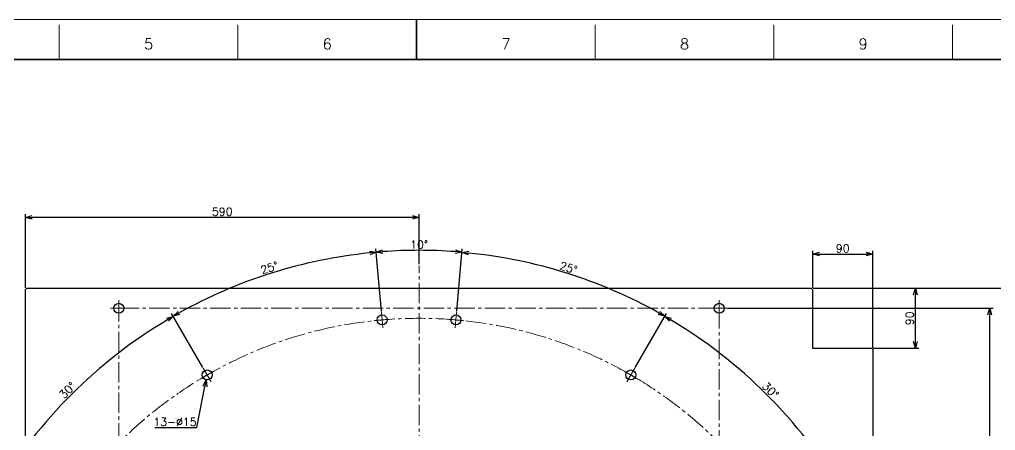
# Model space of a CAD drawing. Header units: millimetres. Extents: x 0 to 3313, y -19 to 2332.
# Drawn here: x 1113 to 2576, y 1715 to 2332 of the extents above; entities that cross this region are included whole.
import ezdxf
from ezdxf.enums import TextEntityAlignment as Align

# ---------------------------------------------------------------- set-up
doc = ezdxf.new("R2010")
doc.units = ezdxf.units.MM
doc.header["$LTSCALE"] = 1.6
doc.header["$PDMODE"] = 99
doc.header["$PDSIZE"] = 1
doc.linetypes.add('CENTER2', pattern=[28.575, 19.05, -3.175, 3.175, -3.175])
for name, color, linetype, lineweight in [('05_CENTER', 4, 'CENTER2', 13), ('08_DIM', 3, 'Continuous', 13), ('90_FRAME', 5, 'Continuous', 35)]:
    doc.layers.add(name, color=color, linetype=linetype, lineweight=lineweight)
doc.layers.add('91_BLANK', color=5, linetype='Continuous', lineweight=0, plot=False)
doc.styles.add('KSS_TXT', font='txt.shx', dxfattribs={"bigfont": 'extfont2.shx'})
doc.dimstyles.new('KSS_DIM', dxfattribs={"dimscale": 4, "dimtxt": 3, "dimasz": 2.5, "dimexe": 1.25, "dimexo": 0.625, "dimtad": 1, "dimdsep": 46, "dimtxsty": 'KSS_TXT', "dimblk": 'OPEN30', "dimcen": 0, "dimazin": 2, "dimtfac": 0.75, "dimtmove": 0, "dimatfit": 3, "dimldrblk": 'OPEN30', "dimfxl": 1.25, "dimtolj": 1, "dimarcsym": 0})
doc.dimstyles.new('KSS_DIM$3', dxfattribs={"dimscale": 4, "dimtxt": 3, "dimasz": 2.5, "dimexe": 1.25, "dimexo": 0.625, "dimtad": 1, "dimtih": 1, "dimtoh": 1, "dimdsep": 46, "dimtxsty": 'KSS_TXT', "dimblk": 'OPEN30', "dimcen": 0, "dimazin": 2, "dimtfac": 0.75, "dimtofl": 0, "dimtmove": 0, "dimatfit": 3, "dimldrblk": 'OPEN30', "dimfxl": 1.25, "dimtolj": 1, "dimarcsym": 0})

# ---------------------------------------------------------------- blocks, each defined once
blk = doc.blocks.new('_Open30')
at = {"color": 0, "linetype": 'ByBlock', "lineweight": -2}
for p, q in [((-1, 0.27), (0, 0)), ((0, 0), (-1, -0.27)), ((0, 0), (-1, 0))]:
    blk.add_line(p, q, dxfattribs=at)
blk = doc.blocks.new('*D154')
at = {"layer": '08_DIM', "color": 0, "lineweight": -2, "transparency": 16777216}
for p, q in [((1655.4, 1894), (1647.2, 1987.5)), ((1768.4, 1894), (1776.5, 1987.5))]:
    blk.add_line(p, q, dxfattribs=at)
blk.add_arc((1711.9, 1248.3), 737, 85.7774, 94.2226, dxfattribs=at)
at = {"layer": 'Defpoints', "color": 0, "transparency": 16777216}
for p in [(1733.3, 1985), (1655.6, 1891.5), (1768.1, 1891.5), (1657.4, 1870.3), (1766.3, 1870.3)]:
    blk.add_point(p, dxfattribs=at)
at = {"layer": '08_DIM', "color": 0, "lineweight": -2, "transparency": 16777216, "xscale": 10, "yscale": 10, "zscale": 10}
for p, rotation in [((1647.6, 1982.5), 184.6113058861902), ((1776.1, 1982.5), 355.3886941138098)]:
    blk.add_blockref('_Open30', p, dxfattribs=dict(at, rotation=rotation))
at = {"layer": '08_DIM', "color": 0, "transparency": 16777216, "insert": (1711.9, 1993.8), "char_height": 12, "attachment_point": 5, "style": 'KSS_TXT'}
blk.add_mtext('\\A1;10%%d', dxfattribs=at)
blk = doc.blocks.new('*D155')
at = {"layer": '08_DIM', "color": 0, "lineweight": -2, "transparency": 16777216}
for p, q in [((1655.4, 1894), (1647.2, 1987.3)), ((1387.8, 1809.6), (1341, 1890.7))]:
    blk.add_line(p, q, dxfattribs=at)
blk.add_arc((1711.9, 1248.3), 736.8, 95.7777, 119.2223, dxfattribs=at)
at = {"layer": 'Defpoints', "color": 0, "transparency": 16777216}
for p in [(1541.9, 1965.2), (1655.6, 1891.5), (1657.4, 1870.3), (1389, 1807.4), (1399.7, 1789)]:
    blk.add_point(p, dxfattribs=at)
at = {"layer": '08_DIM', "color": 0, "lineweight": -2, "transparency": 16777216, "xscale": 10, "yscale": 10, "zscale": 10}
for p, rotation in [((1647.6, 1982.3), 5.388826912818406), ((1343.5, 1886.4), 209.6111730872011)]:
    blk.add_blockref('_Open30', p, dxfattribs=dict(at, rotation=rotation))
at = {"layer": '08_DIM', "color": 0, "transparency": 16777216, "insert": (1487.7, 1959.1), "char_height": 12, "attachment_point": 5, "rotation": 17.5, "style": 'KSS_TXT'}
blk.add_mtext('\\A1;25%%d', dxfattribs=at)
blk = doc.blocks.new('*D156')
at = {"layer": '08_DIM', "color": 0, "lineweight": -2, "transparency": 16777216}
for p, q in [((1387.8, 1809.6), (1341.1, 1890.5)), ((1150.5, 1572.4), (1069.6, 1619.1))]:
    blk.add_line(p, q, dxfattribs=at)
blk.add_arc((1711.9, 1248.3), 736.6, 120.7778, 149.2222, dxfattribs=at)
at = {"layer": 'Defpoints', "color": 0, "transparency": 16777216}
for p in [(1238.4, 1812.6), (1389, 1807.4), (1399.7, 1789), (1152.7, 1571.1), (1171.2, 1560.5)]:
    blk.add_point(p, dxfattribs=at)
at = {"layer": '08_DIM', "color": 0, "lineweight": -2, "transparency": 16777216, "xscale": 10, "yscale": 10, "zscale": 10}
for p, rotation in [((1343.6, 1886.2), 30.38892138266085), ((1073.9, 1616.6), 239.6110786173658)]:
    blk.add_blockref('_Open30', p, dxfattribs=dict(at, rotation=rotation))
at = {"layer": '08_DIM', "color": 0, "transparency": 16777216, "insert": (1185, 1775.2), "char_height": 12, "attachment_point": 5, "rotation": 45, "style": 'KSS_TXT'}
blk.add_mtext('\\A1;30%%d', dxfattribs=at)
blk = doc.blocks.new('*D158')
at = {"layer": '08_DIM', "color": 0, "lineweight": -2, "transparency": 16777216}
for p, q in [((1768.4, 1894), (1776.5, 1987.2)), ((2035.9, 1809.6), (2082.7, 1890.6))]:
    blk.add_line(p, q, dxfattribs=at)
blk.add_arc((1711.9, 1248.3), 736.7, 60.7777, 84.2223, dxfattribs=at)
at = {"layer": 'Defpoints', "color": 0, "transparency": 16777216}
for p in [(1983.9, 1932.9), (1768.1, 1891.5), (1766.3, 1870.3), (2034.7, 1807.4), (2024, 1789)]:
    blk.add_point(p, dxfattribs=at)
at = {"layer": '08_DIM', "color": 0, "lineweight": -2, "transparency": 16777216, "xscale": 10, "yscale": 10, "zscale": 10}
for p, rotation in [((1776.1, 1982.2), 174.6111276430092), ((2080.2, 1886.3), 330.3888723569713)]:
    blk.add_blockref('_Open30', p, dxfattribs=dict(at, rotation=rotation))
at = {"layer": '08_DIM', "color": 0, "transparency": 16777216, "insert": (1935.9, 1959), "char_height": 12, "attachment_point": 5, "rotation": 342.5, "style": 'KSS_TXT'}
blk.add_mtext('\\A1;25%%d', dxfattribs=at)
blk = doc.blocks.new('*D159')
at = {"layer": '08_DIM', "color": 0, "lineweight": -2, "transparency": 16777216}
for p, q in [((2035.9, 1809.6), (2082.7, 1890.6)), ((2273.2, 1572.4), (2354.1, 1619.1))]:
    blk.add_line(p, q, dxfattribs=at)
blk.add_arc((1711.9, 1248.3), 736.6, 30.7778, 59.2222, dxfattribs=at)
at = {"layer": 'Defpoints', "color": 0, "transparency": 16777216}
for p in [(2034.7, 1807.4), (2024, 1789), (2276.1, 1721.8), (2271, 1571.1), (2252.6, 1560.5)]:
    blk.add_point(p, dxfattribs=at)
at = {"layer": '08_DIM', "color": 0, "lineweight": -2, "transparency": 16777216, "xscale": 10, "yscale": 10, "zscale": 10}
for p, rotation in [((2080.2, 1886.2), 149.6110908078119), ((2349.8, 1616.6), 300.3889091921613)]:
    blk.add_blockref('_Open30', p, dxfattribs=dict(at, rotation=rotation))
at = {"layer": '08_DIM', "color": 0, "transparency": 16777216, "insert": (2238.7, 1775.2), "char_height": 12, "attachment_point": 5, "rotation": 315, "style": 'KSS_TXT'}
blk.add_mtext('\\A1;30%%d', dxfattribs=at)
blk = doc.blocks.new('*D167')
at = {"layer": '08_DIM', "color": 0, "lineweight": -2, "transparency": 16777216}
for p, q in [((2174.7, 1898.3), (2572.2, 1898.3)), ((2567.2, 608.3), (2567.2, 1888.3)), ((2176.7, 598.3), (2572.2, 598.3))]:
    blk.add_line(p, q, dxfattribs=at)
at = {"layer": 'Defpoints', "color": 0, "transparency": 16777216}
for p in [(2172.2, 1898.3), (2567.2, 1898.3), (2174.2, 598.3)]:
    blk.add_point(p, dxfattribs=at)
at = {"layer": '08_DIM', "color": 0, "lineweight": -2, "transparency": 16777216, "xscale": 10, "yscale": 10, "zscale": 10}
for p, rotation in [((2567.2, 1898.3), 90), ((2567.2, 598.3), 270)]:
    blk.add_blockref('_Open30', p, dxfattribs=dict(at, rotation=rotation))
at = {"layer": '08_DIM', "color": 0, "transparency": 16777216, "insert": (2558.7, 1248.3), "char_height": 12, "attachment_point": 5, "rotation": 90, "style": 'KSS_TXT'}
blk.add_mtext('\\A1;1300', dxfattribs=at)
blk = doc.blocks.new('*D168')
at = {"layer": '08_DIM', "color": 0, "lineweight": -2, "transparency": 16777216}
for p, q in [((2392.4, 1928.3), (2621.3, 1928.3)), ((2616.3, 578.3), (2616.3, 1918.3)), ((2392.4, 568.3), (2621.3, 568.3))]:
    blk.add_line(p, q, dxfattribs=at)
at = {"layer": 'Defpoints', "color": 0, "transparency": 16777216}
for p in [(2389.9, 1928.3), (2616.3, 1928.3), (2389.9, 568.3)]:
    blk.add_point(p, dxfattribs=at)
at = {"layer": '08_DIM', "color": 0, "lineweight": -2, "transparency": 16777216, "xscale": 10, "yscale": 10, "zscale": 10}
for p, rotation in [((2616.3, 1928.3), 90), ((2616.3, 568.3), 270)]:
    blk.add_blockref('_Open30', p, dxfattribs=dict(at, rotation=rotation))
at = {"layer": '08_DIM', "color": 0, "transparency": 16777216, "insert": (2607.8, 1248.3), "char_height": 12, "attachment_point": 5, "rotation": 90, "style": 'KSS_TXT'}
blk.add_mtext('\\A1;1360', dxfattribs=at)
blk = doc.blocks.new('*D171')
at = {"layer": '08_DIM', "color": 0, "lineweight": -2, "transparency": 16777216}
for p, q in [((1121.9, 1928.8), (1121.9, 2039.8)), ((1701.9, 2034.8), (1131.9, 2034.8)), ((1711.9, 1964.6), (1711.9, 2039.8))]:
    blk.add_line(p, q, dxfattribs=at)
at = {"layer": 'Defpoints', "color": 0, "transparency": 16777216}
for p in [(1121.9, 2034.8), (1711.9, 1962.1), (1121.9, 1926.3)]:
    blk.add_point(p, dxfattribs=at)
at = {"layer": '08_DIM', "color": 0, "lineweight": -2, "transparency": 16777216, "xscale": 10, "yscale": 10, "zscale": 10, "rotation": 180}
blk.add_blockref('_Open30', (1121.9, 2034.8), dxfattribs=at)
at = {"layer": '08_DIM', "color": 0, "lineweight": -2, "transparency": 16777216, "xscale": 10, "yscale": 10, "zscale": 10}
blk.add_blockref('_Open30', (1711.9, 2034.8), dxfattribs=at)
at = {"layer": '08_DIM', "color": 0, "transparency": 16777216, "insert": (1416.9, 2043.3), "char_height": 12, "attachment_point": 5, "style": 'KSS_TXT'}
blk.add_mtext('\\A1;590', dxfattribs=at)
blk = doc.blocks.new('*D173')
at = {"layer": '08_DIM', "color": 0, "lineweight": -2, "transparency": 16777216}
for p, q in [((2302.4, 1928.3), (2460.8, 1928.3)), ((2455.8, 1848.3), (2455.8, 1918.3)), ((2392.4, 1838.3), (2460.8, 1838.3))]:
    blk.add_line(p, q, dxfattribs=at)
at = {"layer": 'Defpoints', "color": 0, "transparency": 16777216}
for p in [(2299.9, 1928.3), (2455.8, 1928.3), (2389.9, 1838.3)]:
    blk.add_point(p, dxfattribs=at)
at = {"layer": '08_DIM', "color": 0, "lineweight": -2, "transparency": 16777216, "xscale": 10, "yscale": 10, "zscale": 10}
for p, rotation in [((2455.8, 1928.3), 90), ((2455.8, 1838.3), 270)]:
    blk.add_blockref('_Open30', p, dxfattribs=dict(at, rotation=rotation))
at = {"layer": '08_DIM', "color": 0, "transparency": 16777216, "insert": (2447.3, 1883.3), "char_height": 12, "attachment_point": 5, "rotation": 90, "style": 'KSS_TXT'}
blk.add_mtext('\\A1;90', dxfattribs=at)
blk = doc.blocks.new('*D174')
at = {"layer": '08_DIM', "color": 0, "lineweight": -2, "transparency": 16777216}
for p, q in [((2301.9, 1928.8), (2301.9, 1984.6)), ((2311.9, 1979.6), (2381.9, 1979.6)), ((2391.9, 1838.8), (2391.9, 1984.6))]:
    blk.add_line(p, q, dxfattribs=at)
at = {"layer": 'Defpoints', "color": 0, "transparency": 16777216}
for p in [(2391.9, 1979.6), (2301.9, 1926.3), (2391.9, 1836.3)]:
    blk.add_point(p, dxfattribs=at)
at = {"layer": '08_DIM', "color": 0, "lineweight": -2, "transparency": 16777216, "xscale": 10, "yscale": 10, "zscale": 10, "rotation": 180}
blk.add_blockref('_Open30', (2301.9, 1979.6), dxfattribs=at)
at = {"layer": '08_DIM', "color": 0, "lineweight": -2, "transparency": 16777216, "xscale": 10, "yscale": 10, "zscale": 10}
blk.add_blockref('_Open30', (2391.9, 1979.6), dxfattribs=at)
at = {"layer": '08_DIM', "color": 0, "transparency": 16777216, "insert": (2346.9, 1988.1), "char_height": 12, "attachment_point": 5, "style": 'KSS_TXT'}
blk.add_mtext('\\A1;90', dxfattribs=at)
blk = doc.blocks.new('*D184')
at = {"layer": '08_DIM', "color": 0, "lineweight": -2, "transparency": 16777216}
for p, q in [((1378.6, 1719.2), (1390.9, 1781.1)), ((1316.1, 1719.2), (1378.6, 1719.2))]:
    blk.add_line(p, q, dxfattribs=at)
at = {"layer": 'Defpoints', "color": 0, "transparency": 16777216}
for p in [(1395.8, 1805.6), (1392.9, 1790.9)]:
    blk.add_point(p, dxfattribs=at)
at = {"layer": '08_DIM', "color": 0, "lineweight": -2, "transparency": 16777216, "xscale": 10, "yscale": 10, "zscale": 10, "rotation": 78.70135030145366}
blk.add_blockref('_Open30', (1392.9, 1790.9), dxfattribs=at)
at = {"layer": '08_DIM', "color": 0, "transparency": 16777216, "insert": (1346.1, 1727.7), "char_height": 12, "attachment_point": 5, "style": 'KSS_TXT'}
blk.add_mtext('\\A1;13-%%C15', dxfattribs=at)

msp = doc.modelspace()

# ---------------------------------------------------------------- linework, layer by layer
at = {"color": 0}
for points in [[(1121.861, 1555.091), (1121.861, 1926.293), (1123.861, 1928.293), (2299.861, 1928.293), (2301.861, 1926.293), (2301.861, 1838.293)], [(2301.861, 1838.293), (2389.861, 1838.293), (2391.861, 1836.293), (2391.861, 660.293), (2389.861, 658.293), (2301.861, 658.293)]]:
    msp.add_lwpolyline(points, dxfattribs=at)
for centre in [(1261.861, 1898.293), (2161.861, 1898.293), (1656.517, 1880.876), (1767.204, 1880.876), (1394.361, 1798.219), (2029.361, 1798.219)]:
    msp.add_circle(centre, 7.5, dxfattribs=at)
at = {"layer": '05_CENTER'}
for p, q in [((1711.861, 534.438), (1711.861, 1962.148)), ((1261.861, 1885.952), (1261.861, 1910.634)), ((2161.861, 1885.952), (2161.861, 1910.634)), ((1274.202, 1898.293), (1249.52, 1898.293)), ((1657.566, 1868.881), (1655.467, 1892.879)), ((1766.155, 1868.877), (1768.254, 1892.875)), ((2174.202, 1898.293), (2149.52, 1898.293)), ((1400.383, 1787.788), (1388.338, 1808.65)), ((2023.338, 1787.788), (2035.383, 1808.65))]:
    msp.add_line(p, q, dxfattribs=at)
msp.add_lwpolyline([(1261.861, 1898.293), (2161.861, 1898.293), (2161.861, 598.293), (1261.861, 598.293)], close=True, dxfattribs=at)
msp.add_circle((1711.861, 1248.293), 635, dxfattribs=at)
for start, end in [(93.91318, 96.08682), (83.91318, 86.08682), (118.91318, 121.08682), (58.91318, 61.08682)]:
    msp.add_arc((1711.861, 1248.293), 635, start, end, dxfattribs=at)
at = {"layer": '90_FRAME'}
msp.add_line((1708.17, 2331.679), (1708.17, 2271.831), dxfattribs=at)
at = {"layer": '90_FRAME', "color": 4, "lineweight": 13}
for p, q in [((1172.702, 2271.831), (1172.702, 2323.679)), ((1440.436, 2271.831), (1440.436, 2323.679)), ((1975.903, 2271.831), (1975.903, 2323.679)), ((2243.637, 2271.831), (2243.637, 2323.679)), ((2511.371, 2271.831), (2511.371, 2323.679))]:
    msp.add_line(p, q, dxfattribs=at)
at = {"layer": '90_FRAME'}
msp.add_lwpolyline([(155.384, 51.616), (3260.956, 51.616), (3260.956, 2271.831), (155.384, 2271.831)], close=True, dxfattribs=at)
at = {"layer": '91_BLANK'}
msp.add_lwpolyline([(0, 0), (3312.803, 0), (3312.803, 2331.679), (0, 2331.679)], close=True, dxfattribs=at)

# ---------------------------------------------------------------- texts
at = {"layer": '90_FRAME', "color": 0, "lineweight": 13, "style": 'KSS_TXT'}
for s, p in [('5', (1306.569, 2282.158)), ('6', (1574.303, 2282.158)), ('7', (1842.036, 2282.158)), ('8', (2109.77, 2282.158)), ('9', (2377.504, 2282.158))]:
    msp.add_text(s, height=16, dxfattribs=at).set_placement(p, align=Align.BOTTOM_CENTER)

# ---------------------------------------------------------------- dimensions: what is measured, and where the dimension line sits
at = {"layer": '08_DIM'}
for base, p1, p2, picture, middle in [((1121.861, 2034.829), (1711.861, 1962.148), (1121.861, 1926.293), '*D171', (1416.861, 2043.337)), ((2391.861, 1979.644), (2301.861, 1926.293), (2391.861, 1836.293), '*D174', (2346.861, 1988.144))]:
    dim = msp.add_linear_dim(base=base, p1=p1, p2=p2, dimstyle='KSS_DIM', override={"dimarcsym": 1}, dxfattribs=at)
    dim.commit()
    dim.dimension.update_dxf_attribs({"geometry": picture, "text_midpoint": middle})
for base, line1, line2, picture, middle in [((1733.297, 1985.016), ((1657.445, 1870.271), (1655.588, 1891.489)), ((1766.277, 1870.271), (1768.133, 1891.489)), '*D154', (1711.861, 1993.828)), ((1541.947, 1965.216), ((1399.686, 1788.996), (1389.036, 1807.442)), ((1657.445, 1870.271), (1655.588, 1891.489)), '*D155', (1487.747, 1959.09)), ((1983.854, 1932.94), ((1766.277, 1870.271), (1768.133, 1891.489)), ((2024.036, 1788.996), (2034.686, 1807.442)), '*D158', (1935.948, 1959.008)), ((1238.381, 1812.564), ((1171.157, 1560.468), (1152.711, 1571.118)), ((1399.686, 1788.996), (1389.036, 1807.442)), '*D156', (1184.992, 1775.161)), ((2276.15, 1721.788), ((2024.036, 1788.996), (2034.686, 1807.442)), ((2252.564, 1560.468), (2271.01, 1571.118)), '*D159', (2238.745, 1775.177))]:
    dim = msp.add_angular_dim_2l(base=base, line1=line1, line2=line2, dimstyle='KSS_DIM', override={"dimarcsym": 1}, dxfattribs=at)
    dim.commit()
    dim.dimension.update_dxf_attribs({"geometry": picture, "text_midpoint": middle})
for base, p1, p2, picture, middle in [((2455.751, 1928.293), (2389.861, 1838.293), (2299.861, 1928.293), '*D173', (2447.251, 1883.293)), ((2616.301, 1928.293), (2389.861, 568.293), (2389.861, 1928.293), '*D168', (2607.801, 1248.293)), ((2567.191, 1898.293), (2174.202, 598.293), (2172.193, 1898.293), '*D167', (2558.691, 1248.293))]:
    dim = msp.add_linear_dim(base=base, p1=p1, p2=p2, angle=90, dimstyle='KSS_DIM', override={"dimarcsym": 1}, dxfattribs=at)
    dim.commit()
    dim.dimension.update_dxf_attribs({"geometry": picture, "text_midpoint": middle})
dim = msp.add_diameter_dim_2p(p1=(1395.83, 1805.574), p2=(1392.891, 1790.864), text='13-<>', dimstyle='KSS_DIM$3', override={"dimpost": '%%C<>', "dimtix": 1}, dxfattribs=at)
dim.commit()
dim.dimension.update_dxf_attribs({"geometry": '*D184', "text_midpoint": (1346.076, 1719.216), "dimtype": 163})

doc.saveas('drawing.dxf')
